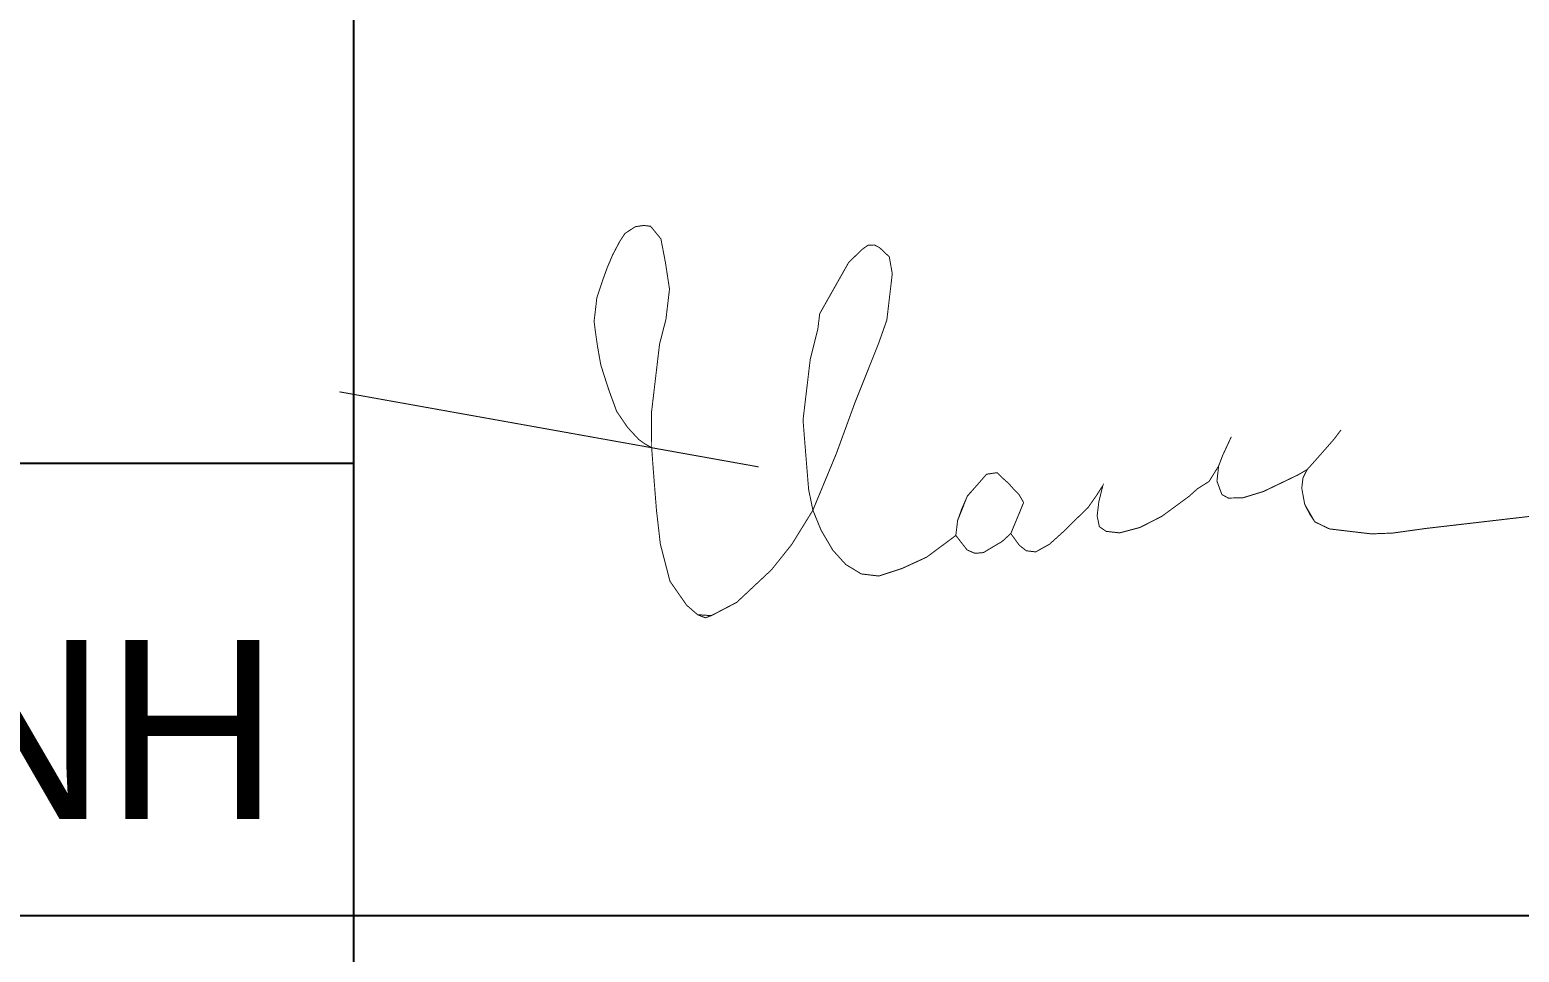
# Model space of a CAD drawing. Extents: x -2098986 to 943, y -1296280 to 73591.
# Drawn here: x -1805783 to -1804135, y -1277801 to -1276781 of the extents above; entities that cross this region are included whole.
import ezdxf
from ezdxf.enums import TextEntityAlignment as Align

# ---------------------------------------------------------------- set-up
doc = ezdxf.new("R2010")
doc.units = 0
doc.header["$LTSCALE"] = 150
doc.layers.get('0').update_dxf_attribs({"lineweight": 18})
doc.layers.add('05.Text', color=253, linetype='Continuous', lineweight=18)
doc.layers.add('12.Khung', color=36, linetype='Continuous', lineweight=25)
doc.styles.add('VnAvantH', font='')
doc.styles.get('VnAvantH').set_extended_font_data('.VnAvantH')

# ---------------------------------------------------------------- blocks, each defined once
blk = doc.blocks.new('100')
at = {"color": 1, "const_width": 1.07}
for points in [[(1899383.4, -931260.9), (1899847, -931343.9), (1899728.7, -931322.7), (1899730.4, -931346.2), (1899734, -931391.9), (1899738.3, -931429.3), (1899748.9, -931470.3), (1899767.3, -931496.8), (1899779.5, -931507.4), (1899788.1, -931510.8), (1899794.7, -931508.4), (1899822.8, -931493.7), (1899861.4, -931457.5), (1899883.6, -931429.7), (1899907, -931391.8), (1899933.3, -931328.3), (1899953.1, -931273.9), (1899979.7, -931207.3), (1899988.8, -931181.5), (1899991.9, -931155), (1899994.8, -931130.3), (1899991.5, -931111.6), (1899980.8, -931101.5), (1899975.1, -931098.5), (1899968.1, -931098.7), (1899961.8, -931103.1), (1899946.6, -931117.8), (1899925.3, -931155.5), (1899914.5, -931174.6), (1899912.5, -931191.4), (1899904.1, -931224.8), (1899900.8, -931252.6), (1899896.1, -931292.1), (1899899.2, -931331), (1899902.3, -931369), (1899907, -931391.8), (1899916.1, -931414), (1899929, -931436), (1899943.4, -931451.9), (1899960.6, -931462.3), (1899979.9, -931464.6), (1900005.5, -931456.3), (1900032.9, -931443.7), (1900050.8, -931430.4), (1900065.1, -931419.7), (1900067.1, -931403.1), (1900071.7, -931390.3), (1900078.1, -931375.7), (1900086, -931367), (1900099.1, -931352), (1900110.8, -931350.3), (1900118.1, -931357.4), (1900110.8, -931350.3), (1900099.1, -931352), (1900077.7, -931376.5), (1900067.1, -931403.1), (1900065.1, -931419.7), (1900077.5, -931435.7), (1900086.2, -931439.5), (1900095.6, -931438.7), (1900116.4, -931426.3), (1900125.9, -931417.6), (1900134.9, -931396), (1900140.1, -931383.3), (1900134.9, -931396), (1900125.9, -931417.6), (1900135.3, -931430.6), (1900143.1, -931436.7), (1900153.5, -931437.9), (1900168.6, -931429.5), (1900185.7, -931414.1), (1900197.5, -931402.3), (1900211.2, -931389.1), (1900220.4, -931375.9), (1900227.8, -931364.4), (1900220.8, -931375.4), (1900227.8, -931364.4), (1900223.3, -931382.1), (1900221.4, -931398.1), (1900223.8, -931410), (1900231.4, -931415.2), (1900246.2, -931416.9), (1900268.8, -931410.9), (1900292.9, -931398.6), (1900322.9, -931376.6), (1900332.5, -931368), (1900345.2, -931360), (1900355.8, -931342.9), (1900360.2, -931331.3), (1900369.8, -931310.6), (1900360.2, -931331.3), (1900355.8, -931342.9), (1900353.9, -931359.6), (1900359.3, -931374.4), (1900366.5, -931378.4), (1900382.6, -931378.1), (1900405.4, -931371.1), (1900443.5, -931352.8), (1900453.7, -931346.9), (1900467.6, -931331.3), (1900483.8, -931312.8), (1900491.1, -931303.1), (1900483.8, -931312.8), (1900467.6, -931331.3), (1900453.7, -931346.9), (1900449.1, -931356), (1900447.7, -931367.4), (1900451, -931385.4), (1900457.1, -931397.2), (1900462.2, -931404.7), (1900478.3, -931412.5), (1900492.5, -931414.2), (1900524.7, -931418), (1900548.3, -931417.1), (1900584.9, -931412), (1900702.2, -931398.4)], [(1900702.2, -931398.4), (1900584.9, -931412), (1900548.3, -931417.1), (1900524.7, -931418), (1900492.5, -931414.2), (1900478.3, -931412.5), (1900462.2, -931404.7), (1900451, -931385.4), (1900447.7, -931367.4), (1900449.1, -931356), (1900453.7, -931346.9), (1900443.5, -931352.8), (1900405.4, -931371.1), (1900382.6, -931378.1), (1900366.5, -931378.4), (1900359.3, -931374.4), (1900353.9, -931359.6), (1900355.8, -931342.9), (1900345.2, -931360), (1900332.5, -931368), (1900322.9, -931376.6), (1900292.9, -931398.6), (1900268.8, -931410.9), (1900246.2, -931416.9), (1900231.4, -931415.2), (1900223.8, -931410), (1900221.4, -931398.1), (1900223.3, -931382.1), (1900227.8, -931364.4), (1900220.4, -931375.9), (1900211.2, -931389.1), (1900197.5, -931402.3), (1900185.7, -931414.1), (1900168.6, -931429.5), (1900153.5, -931437.9), (1900143.1, -931436.7), (1900135.3, -931430.6), (1900125.9, -931417.6), (1900116.4, -931426.3), (1900095.6, -931438.7), (1900086.2, -931439.5), (1900077.5, -931435.7), (1900065.1, -931419.7), (1900032.9, -931443.7), (1900005.5, -931456.3), (1899979.9, -931464.6), (1899960.6, -931462.3), (1899943.4, -931451.9), (1899929, -931436), (1899916.1, -931414), (1899907, -931391.8), (1899883.6, -931429.7), (1899861.4, -931457.5), (1899822.8, -931493.7), (1899794.7, -931508.4), (1899779.5, -931507.4), (1899767.3, -931496.8), (1899748.9, -931470.3), (1899738.3, -931429.3), (1899734, -931391.9), (1899730.4, -931346.2), (1899728.7, -931322.7), (1899728.5, -931283.6), (1899732.2, -931252.3), (1899737.4, -931208.2), (1899744.5, -931180.5), (1899748.4, -931147.3), (1899744, -931118.4), (1899738.9, -931091.7), (1899727.5, -931077.8), (1899719.9, -931076.9), (1899710.6, -931078.3), (1899699.2, -931085.7), (1899693.6, -931094.2)], [(1899693.6, -931094.2), (1899685.6, -931109.3), (1899679.8, -931122.9), (1899675.6, -931134.4), (1899672.7, -931142.8), (1899668, -931157.1), (1899666.5, -931170.4), (1899665, -931182.9), (1899666.4, -931194), (1899668.8, -931210.7), (1899672.5, -931231.5), (1899681.1, -931258.3), (1899690, -931282.6), (1899702.1, -931300.3), (1899714.5, -931313.7), (1899721.1, -931318.4), (1899728.7, -931322.7)], [(1900118.1, -931357.4), (1900123.6, -931362.3), (1900128.1, -931367.4), (1900134.9, -931374.4), (1900140.1, -931383.3)]]:
    blk.add_lwpolyline(points, dxfattribs=at)
at = {"layer": '12.Khung'}
for p, q in [((1899398.9, -929840), (1899398.9, -936839.9)), ((1899398.9, -929840), (1899398.9, -936839.9)), ((1899398.9, -929840), (1899398.9, -936839.9)), ((1896212.6, -931339.9), (1899398.9, -931339.9)), ((1896212.6, -931339.9), (1899398.9, -931339.9)), ((1896212.6, -931339.9), (1899398.9, -931339.9)), ((1896212.6, -931839.9), (1901212.6, -931839.9)), ((1896212.6, -931839.9), (1901212.6, -931839.9)), ((1896212.6, -931839.9), (1901212.6, -931839.9))]:
    blk.add_line(p, q, dxfattribs=at)
at = {"layer": '05.Text', "style": 'VnAvantH'}
blk.add_text('ks. trÇn c«ng thµnh', height=197.998, dxfattribs=at).set_placement((1899316.2, -931733.2), align=Align.RIGHT)

msp = doc.modelspace()

# ---------------------------------------------------------------- block references
at = {"layer": '05.Text', "xscale": 1.000009185772931, "yscale": 1.000009185772931, "zscale": 1.000009185772931}
msp.add_blockref('100', (-3704841.1, -345911.5), dxfattribs=at)

doc.saveas('drawing.dxf')
